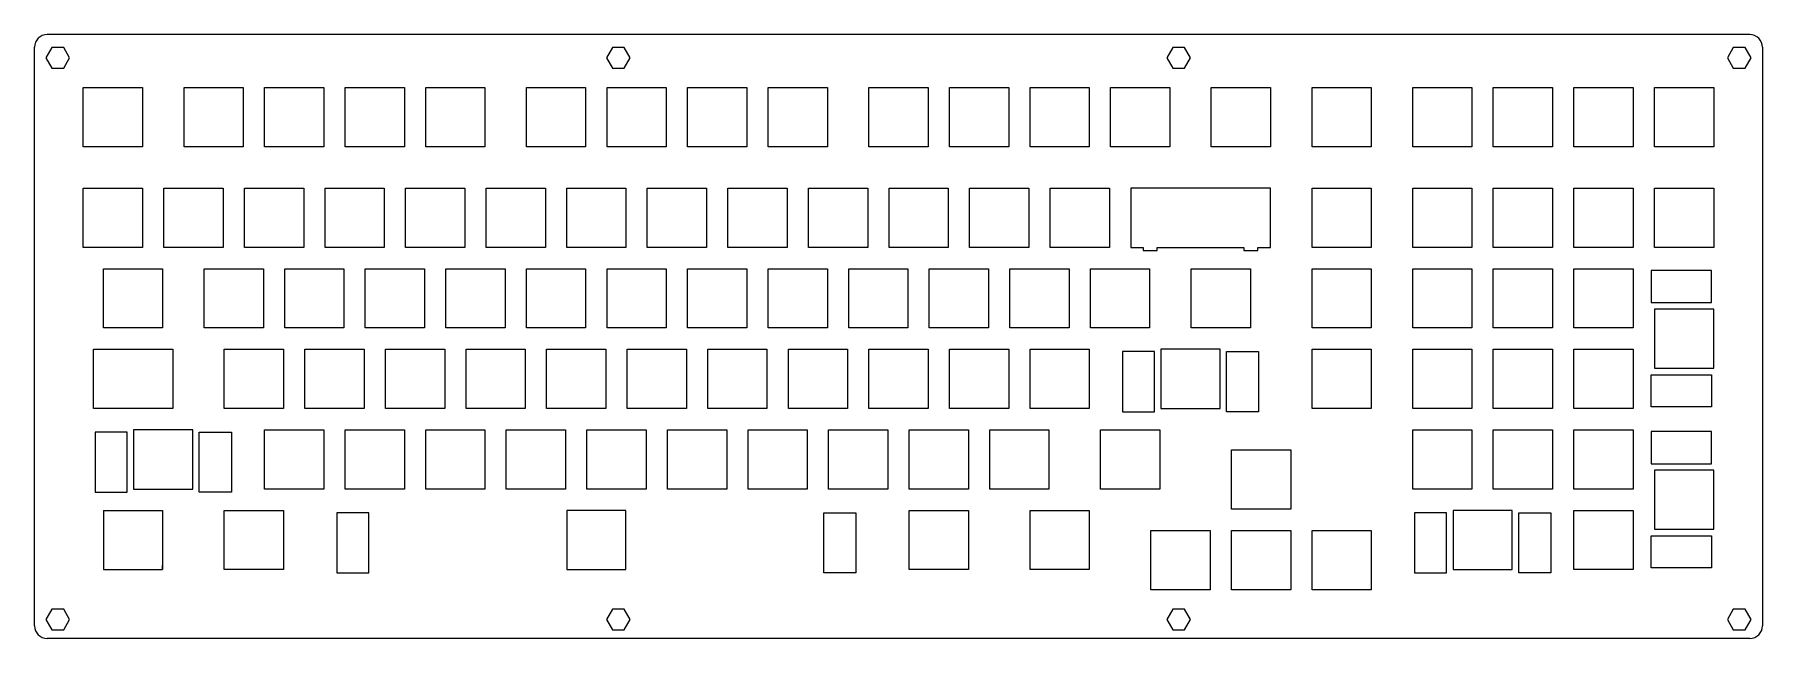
# Model space of a CAD drawing. Extents: x -73 to 335, y -42 to 100.
import ezdxf

# ---------------------------------------------------------------- set-up
doc = ezdxf.new("R2010")
doc.units = 0
doc.header["$MEASUREMENT"] = 0

msp = doc.modelspace()

# ---------------------------------------------------------------- linework, layer by layer
at = {"linetype": 'Continuous'}
for p, q in [((332.03, 100.45), (-70.5, 100.45)), ((322.95, 44.64), (308.75, 44.64)), ((308.75, 44.64), (308.75, 37.06)), ((322.95, 37.06), (322.95, 44.64)), ((308.75, 37.06), (322.95, 37.06)), ((323.5, 35.54), (309.5, 35.54)), ((191.3, 25.46), (183.72, 25.46)), ((183.72, 25.46), (183.72, 11.26)), ((191.3, 11.26), (191.3, 25.46)), ((192.82, 26.01), (192.82, 12.01)), ((183.72, 11.26), (191.3, 11.26)), ((-51.59, 6.41), (-59.17, 6.41)), ((-59.17, 6.41), (-59.17, -7.79)), ((-51.59, -7.79), (-51.59, 6.41)), ((-50.07, 6.96), (-50.07, -7.04)), ((322.95, 6.54), (308.75, 6.54)), ((308.75, 6.54), (308.75, -1.04)), ((322.95, -1.04), (322.95, 6.54)), ((308.75, -1.04), (322.95, -1.04)), ((323.5, -2.56), (309.5, -2.56)), ((-59.17, -7.79), (-51.59, -7.79)), ((-57.21, -12.09), (-57.21, -26.09)), ((261.88, -12.09), (261.88, -26.09)), ((260.35, -12.64), (252.78, -12.64)), ((252.78, -12.64), (252.78, -26.84)), ((260.35, -26.84), (260.35, -12.64)), ((252.78, -26.84), (260.35, -26.84))]:
    msp.add_line(p, q, dxfattribs=at)
at = {"color": 0}
for p, q in [((-73.5, -39.38), (-73.5, 97.45)), ((335.03, 97.45), (335.03, -39.38)), ((-61.97, 87.93), (-47.97, 87.93)), ((-61.97, 73.93), (-61.97, 87.93)), ((-47.97, 87.93), (-47.97, 73.93)), ((-38.16, 87.93), (-24.16, 87.93)), ((-38.16, 73.93), (-38.16, 87.93)), ((-24.16, 87.93), (-24.16, 73.93)), ((-19.11, 87.93), (-5.11, 87.93)), ((-19.11, 73.93), (-19.11, 87.93)), ((-5.11, 87.93), (-5.11, 73.93)), ((-0.06, 87.93), (13.94, 87.93)), ((-0.06, 73.93), (-0.06, 87.93)), ((13.94, 87.93), (13.94, 73.93)), ((18.99, 87.93), (32.99, 87.93)), ((18.99, 73.93), (18.99, 87.93)), ((32.99, 87.93), (32.99, 73.93)), ((42.8, 87.93), (56.8, 87.93)), ((42.8, 73.93), (42.8, 87.93)), ((56.8, 87.93), (56.8, 73.93)), ((61.85, 87.93), (75.85, 87.93)), ((61.85, 73.93), (61.85, 87.93)), ((75.85, 87.93), (75.85, 73.93)), ((80.9, 87.93), (94.9, 87.93)), ((80.9, 73.93), (80.9, 87.93)), ((94.9, 87.93), (94.9, 73.93)), ((99.95, 87.93), (113.95, 87.93)), ((99.95, 73.93), (99.95, 87.93)), ((113.95, 87.93), (113.95, 73.93)), ((123.77, 87.93), (137.77, 87.93)), ((123.77, 73.93), (123.77, 87.93)), ((137.77, 87.93), (137.77, 73.93)), ((142.82, 87.93), (156.82, 87.93)), ((142.82, 73.93), (142.82, 87.93)), ((156.82, 87.93), (156.82, 73.93)), ((161.87, 87.93), (175.87, 87.93)), ((161.87, 73.93), (161.87, 87.93)), ((175.87, 87.93), (175.87, 73.93)), ((180.91, 87.93), (194.92, 87.93)), ((180.91, 73.93), (180.91, 87.93)), ((194.92, 87.93), (194.92, 73.93)), ((204.73, 87.93), (218.73, 87.93)), ((204.73, 73.93), (204.73, 87.93)), ((218.73, 87.93), (218.73, 73.93)), ((228.54, 87.93), (242.54, 87.93)), ((228.54, 73.93), (228.54, 87.93)), ((242.54, 87.93), (242.54, 73.93)), ((252.35, 87.93), (266.35, 87.93)), ((252.35, 73.93), (252.35, 87.93)), ((266.35, 87.93), (266.35, 73.93)), ((271.4, 87.93), (285.4, 87.93)), ((271.4, 73.93), (271.4, 87.93)), ((285.4, 87.93), (285.4, 73.93)), ((290.45, 87.93), (304.45, 87.93)), ((290.45, 73.93), (290.45, 87.93)), ((304.45, 87.93), (304.45, 73.93)), ((309.5, 87.93), (323.5, 87.93)), ((309.5, 73.93), (309.5, 87.93)), ((323.5, 87.93), (323.5, 73.93)), ((-47.97, 73.93), (-61.97, 73.93)), ((-24.16, 73.93), (-38.16, 73.93)), ((-5.11, 73.93), (-19.11, 73.93)), ((13.94, 73.93), (-0.06, 73.93)), ((32.99, 73.93), (18.99, 73.93)), ((56.8, 73.93), (42.8, 73.93)), ((75.85, 73.93), (61.85, 73.93)), ((94.9, 73.93), (80.9, 73.93)), ((113.95, 73.93), (99.95, 73.93)), ((137.77, 73.93), (123.77, 73.93)), ((156.82, 73.93), (142.82, 73.93)), ((175.87, 73.93), (161.87, 73.93)), ((194.92, 73.93), (180.91, 73.93)), ((218.73, 73.93), (204.73, 73.93)), ((242.54, 73.93), (228.54, 73.93)), ((266.35, 73.93), (252.35, 73.93)), ((285.4, 73.93), (271.4, 73.93)), ((304.45, 73.93), (290.45, 73.93)), ((323.5, 73.93), (309.5, 73.93)), ((-61.97, 64.11), (-47.97, 64.11)), ((-61.97, 50.11), (-61.97, 64.11)), ((-47.97, 64.11), (-47.97, 50.11)), ((-42.92, 64.11), (-28.92, 64.11)), ((-42.92, 50.11), (-42.92, 64.11)), ((-28.92, 64.11), (-28.92, 50.11)), ((-23.87, 64.11), (-9.87, 64.11)), ((-23.87, 50.11), (-23.87, 64.11)), ((-9.87, 64.11), (-9.87, 50.11)), ((-4.82, 64.11), (9.18, 64.11)), ((-4.82, 50.11), (-4.82, 64.11)), ((9.18, 64.11), (9.18, 50.11)), ((14.23, 64.11), (28.23, 64.11)), ((14.23, 50.11), (14.23, 64.11)), ((28.23, 64.11), (28.23, 50.11)), ((33.28, 64.11), (47.28, 64.11)), ((33.28, 50.11), (33.28, 64.11)), ((47.28, 64.11), (47.28, 50.11)), ((52.33, 64.11), (66.33, 64.11)), ((52.33, 50.11), (52.33, 64.11)), ((66.33, 64.11), (66.33, 50.11)), ((71.38, 64.11), (85.38, 64.11)), ((71.38, 50.11), (71.38, 64.11)), ((85.38, 64.11), (85.38, 50.11)), ((90.43, 64.11), (104.43, 64.11)), ((90.43, 50.11), (90.43, 64.11)), ((104.43, 64.11), (104.43, 50.11)), ((109.48, 64.11), (123.48, 64.11)), ((109.48, 50.11), (109.48, 64.11)), ((123.48, 64.11), (123.48, 50.11)), ((128.53, 64.11), (142.53, 64.11)), ((128.53, 50.11), (128.53, 64.11)), ((142.53, 64.11), (142.53, 50.11)), ((147.58, 64.11), (161.58, 64.11)), ((147.58, 50.11), (147.58, 64.11)), ((161.58, 64.11), (161.58, 50.11)), ((166.63, 64.11), (180.63, 64.11)), ((166.63, 50.11), (166.63, 64.11)), ((180.63, 64.11), (180.63, 50.11)), ((185.68, 64.11), (185.68, 50.11)), ((218.73, 64.11), (185.68, 64.11)), ((218.73, 50.11), (218.73, 64.11)), ((228.54, 64.11), (242.54, 64.11)), ((228.54, 50.11), (228.54, 64.11)), ((242.54, 64.11), (242.54, 50.11)), ((252.35, 64.11), (266.35, 64.11)), ((252.35, 50.11), (252.35, 64.11)), ((266.35, 64.11), (266.35, 50.11)), ((271.4, 64.11), (285.4, 64.11)), ((271.4, 50.11), (271.4, 64.11)), ((285.4, 64.11), (285.4, 50.11)), ((290.45, 64.11), (304.45, 64.11)), ((290.45, 50.11), (290.45, 64.11)), ((304.45, 64.11), (304.45, 50.11)), ((309.5, 64.11), (323.5, 64.11)), ((309.5, 50.11), (309.5, 64.11)), ((323.5, 64.11), (323.5, 50.11)), ((-47.97, 50.11), (-61.97, 50.11)), ((-28.92, 50.11), (-42.92, 50.11)), ((-9.87, 50.11), (-23.87, 50.11)), ((9.18, 50.11), (-4.82, 50.11)), ((28.23, 50.11), (14.23, 50.11)), ((47.28, 50.11), (33.28, 50.11)), ((66.33, 50.11), (52.33, 50.11)), ((85.38, 50.11), (71.38, 50.11)), ((104.43, 50.11), (90.43, 50.11)), ((123.48, 50.11), (109.48, 50.11)), ((142.53, 50.11), (128.53, 50.11)), ((161.58, 50.11), (147.58, 50.11)), ((180.63, 50.11), (166.63, 50.11)), ((185.68, 50.11), (188.65, 50.11)), ((188.65, 50.11), (188.65, 49.36)), ((188.65, 49.36), (191.95, 49.36)), ((191.95, 49.36), (191.95, 50.11)), ((191.95, 50.11), (212.45, 50.11)), ((212.45, 50.11), (212.45, 49.36)), ((212.45, 49.36), (215.75, 49.36)), ((215.75, 49.36), (215.75, 50.11)), ((215.75, 50.11), (218.73, 50.11)), ((242.54, 50.11), (228.54, 50.11)), ((266.35, 50.11), (252.35, 50.11)), ((285.4, 50.11), (271.4, 50.11)), ((304.45, 50.11), (290.45, 50.11)), ((323.5, 50.11), (309.5, 50.11)), ((-57.21, 45.06), (-43.21, 45.06)), ((-57.21, 31.06), (-57.21, 45.06)), ((-43.21, 45.06), (-43.21, 31.06)), ((-33.4, 45.06), (-19.4, 45.06)), ((-33.4, 31.06), (-33.4, 45.06)), ((-19.4, 45.06), (-19.4, 31.06)), ((-14.35, 45.06), (-0.35, 45.06)), ((-14.35, 31.06), (-14.35, 45.06)), ((-0.35, 45.06), (-0.35, 31.06)), ((4.7, 45.06), (18.7, 45.06)), ((4.7, 31.06), (4.7, 45.06)), ((18.7, 45.06), (18.7, 31.06)), ((23.75, 45.06), (37.75, 45.06)), ((23.75, 31.06), (23.75, 45.06)), ((37.75, 45.06), (37.75, 31.06)), ((42.8, 45.06), (56.8, 45.06)), ((42.8, 31.06), (42.8, 45.06)), ((56.8, 45.06), (56.8, 31.06)), ((61.85, 45.06), (75.85, 45.06)), ((61.85, 31.06), (61.85, 45.06)), ((75.85, 45.06), (75.85, 31.06)), ((80.9, 45.06), (94.9, 45.06)), ((80.9, 31.06), (80.9, 45.06)), ((94.9, 45.06), (94.9, 31.06)), ((99.95, 45.06), (113.95, 45.06)), ((99.95, 31.06), (99.95, 45.06)), ((113.95, 45.06), (113.95, 31.06)), ((119, 45.06), (133, 45.06)), ((119, 31.06), (119, 45.06)), ((133, 45.06), (133, 31.06)), ((138.05, 45.06), (152.05, 45.06)), ((138.05, 31.06), (138.05, 45.06)), ((152.05, 45.06), (152.05, 31.06)), ((157.1, 45.06), (171.1, 45.06)), ((157.1, 31.06), (157.1, 45.06)), ((171.1, 45.06), (171.1, 31.06)), ((176.15, 45.06), (190.15, 45.06)), ((176.15, 31.06), (176.15, 45.06)), ((190.15, 45.06), (190.15, 31.06)), ((199.97, 45.06), (213.97, 45.06)), ((199.97, 31.06), (199.97, 45.06)), ((213.97, 45.06), (213.97, 31.06)), ((228.54, 45.06), (242.54, 45.06)), ((228.54, 31.06), (228.54, 45.06)), ((242.54, 45.06), (242.54, 31.06)), ((252.35, 45.06), (266.35, 45.06)), ((252.35, 31.06), (252.35, 45.06)), ((266.35, 45.06), (266.35, 31.06)), ((271.4, 45.06), (285.4, 45.06)), ((271.4, 31.06), (271.4, 45.06)), ((285.4, 45.06), (285.4, 31.06)), ((290.45, 45.06), (304.45, 45.06)), ((290.45, 31.06), (290.45, 45.06)), ((304.45, 45.06), (304.45, 31.06)), ((309.5, 35.54), (309.5, 21.54)), ((323.5, 21.54), (323.5, 35.54)), ((-43.21, 31.06), (-57.21, 31.06)), ((-19.4, 31.06), (-33.4, 31.06)), ((-0.35, 31.06), (-14.35, 31.06)), ((18.7, 31.06), (4.7, 31.06)), ((37.75, 31.06), (23.75, 31.06)), ((56.8, 31.06), (42.8, 31.06)), ((75.85, 31.06), (61.85, 31.06)), ((94.9, 31.06), (80.9, 31.06)), ((113.95, 31.06), (99.95, 31.06)), ((133, 31.06), (119, 31.06)), ((152.05, 31.06), (138.05, 31.06)), ((171.1, 31.06), (157.1, 31.06)), ((190.15, 31.06), (176.15, 31.06)), ((213.97, 31.06), (199.97, 31.06)), ((242.54, 31.06), (228.54, 31.06)), ((266.35, 31.06), (252.35, 31.06)), ((285.4, 31.06), (271.4, 31.06)), ((304.45, 31.06), (290.45, 31.06)), ((-59.59, 26.01), (-40.83, 26.01)), ((-59.59, 12.01), (-59.59, 26.01)), ((-40.83, 26.01), (-40.83, 12.01)), ((-28.63, 26.01), (-14.63, 26.01)), ((-28.63, 12.01), (-28.63, 26.01)), ((-14.63, 26.01), (-14.63, 12.01)), ((-9.58, 26.01), (4.42, 26.01)), ((-9.58, 12.01), (-9.58, 26.01)), ((4.42, 26.01), (4.42, 12.01)), ((9.47, 26.01), (23.47, 26.01)), ((9.47, 12.01), (9.47, 26.01)), ((23.47, 26.01), (23.47, 12.01)), ((28.52, 26.01), (42.52, 26.01)), ((28.52, 12.01), (28.52, 26.01)), ((42.52, 26.01), (42.52, 12.01)), ((47.57, 26.01), (61.57, 26.01)), ((47.57, 12.01), (47.57, 26.01)), ((61.57, 26.01), (61.57, 12.01)), ((66.62, 26.01), (80.62, 26.01)), ((66.62, 12.01), (66.62, 26.01)), ((80.62, 26.01), (80.62, 12.01)), ((85.67, 26.01), (99.67, 26.01)), ((85.67, 12.01), (85.67, 26.01)), ((99.67, 26.01), (99.67, 12.01)), ((104.72, 26.01), (118.72, 26.01)), ((104.72, 12.01), (104.72, 26.01)), ((118.72, 26.01), (118.72, 12.01)), ((123.77, 26.01), (137.77, 26.01)), ((123.77, 12.01), (123.77, 26.01)), ((137.77, 26.01), (137.77, 12.01)), ((142.82, 26.01), (156.82, 26.01)), ((142.82, 12.01), (142.82, 26.01)), ((156.82, 26.01), (156.82, 12.01)), ((161.87, 26.01), (175.87, 26.01)), ((161.87, 12.01), (161.87, 26.01)), ((175.87, 26.01), (175.87, 12.01)), ((206.82, 26.01), (192.82, 26.01)), ((206.82, 12.01), (206.82, 26.01)), ((228.54, 26.01), (242.54, 26.01)), ((228.54, 12.01), (228.54, 26.01)), ((242.54, 26.01), (242.54, 12.01)), ((252.35, 26.01), (266.35, 26.01)), ((252.35, 12.01), (252.35, 26.01)), ((266.35, 26.01), (266.35, 12.01)), ((271.4, 26.01), (285.4, 26.01)), ((271.4, 12.01), (271.4, 26.01)), ((285.4, 26.01), (285.4, 12.01)), ((290.45, 26.01), (304.45, 26.01)), ((290.45, 12.01), (290.45, 26.01)), ((304.45, 26.01), (304.45, 12.01)), ((309.5, 21.54), (323.5, 21.54)), ((-40.83, 12.01), (-59.59, 12.01)), ((-14.63, 12.01), (-28.63, 12.01)), ((4.42, 12.01), (-9.58, 12.01)), ((23.47, 12.01), (9.47, 12.01)), ((42.52, 12.01), (28.52, 12.01)), ((61.57, 12.01), (47.57, 12.01)), ((80.62, 12.01), (66.62, 12.01)), ((99.67, 12.01), (85.67, 12.01)), ((118.72, 12.01), (104.72, 12.01)), ((137.77, 12.01), (123.77, 12.01)), ((156.82, 12.01), (142.82, 12.01)), ((175.87, 12.01), (161.87, 12.01)), ((192.82, 12.01), (206.82, 12.01)), ((242.54, 12.01), (228.54, 12.01)), ((266.35, 12.01), (252.35, 12.01)), ((285.4, 12.01), (271.4, 12.01)), ((304.45, 12.01), (290.45, 12.01)), ((-36.07, 6.96), (-50.07, 6.96)), ((-36.07, -7.04), (-36.07, 6.96)), ((-19.11, 6.96), (-5.11, 6.96)), ((-19.11, -7.04), (-19.11, 6.96)), ((-5.11, 6.96), (-5.11, -7.04)), ((-0.06, 6.96), (13.94, 6.96)), ((-0.06, -7.04), (-0.06, 6.96)), ((13.94, 6.96), (13.94, -7.04)), ((18.99, 6.96), (32.99, 6.96)), ((18.99, -7.04), (18.99, 6.96)), ((32.99, 6.96), (32.99, -7.04)), ((38.04, 6.96), (52.04, 6.96)), ((38.04, -7.04), (38.04, 6.96)), ((52.04, 6.96), (52.04, -7.04)), ((57.09, 6.96), (71.09, 6.96)), ((57.09, -7.04), (57.09, 6.96)), ((71.09, 6.96), (71.09, -7.04)), ((76.14, 6.96), (90.14, 6.96)), ((76.14, -7.04), (76.14, 6.96)), ((90.14, 6.96), (90.14, -7.04)), ((95.19, 6.96), (109.19, 6.96)), ((95.19, -7.04), (95.19, 6.96)), ((109.19, 6.96), (109.19, -7.04)), ((114.24, 6.96), (128.24, 6.96)), ((114.24, -7.04), (114.24, 6.96)), ((128.24, 6.96), (128.24, -7.04)), ((133.29, 6.96), (147.29, 6.96)), ((133.29, -7.04), (133.29, 6.96)), ((147.29, 6.96), (147.29, -7.04)), ((152.34, 6.96), (166.34, 6.96)), ((152.34, -7.04), (152.34, 6.96)), ((166.34, 6.96), (166.34, -7.04)), ((178.53, 6.96), (192.53, 6.96)), ((178.53, -7.04), (178.53, 6.96)), ((192.53, 6.96), (192.53, -7.04)), ((252.35, 6.96), (266.35, 6.96)), ((252.35, -7.04), (252.35, 6.96)), ((266.35, 6.96), (266.35, -7.04)), ((271.4, 6.96), (285.4, 6.96)), ((271.4, -7.04), (271.4, 6.96)), ((285.4, 6.96), (285.4, -7.04)), ((290.45, 6.96), (304.45, 6.96)), ((290.45, -7.04), (290.45, 6.96)), ((304.45, 6.96), (304.45, -7.04)), ((209.49, 2.2), (223.49, 2.2)), ((209.49, -11.8), (209.49, 2.2)), ((223.49, 2.2), (223.49, -11.8)), ((309.5, -2.56), (309.5, -16.56)), ((323.5, -16.56), (323.5, -2.56)), ((-50.07, -7.04), (-36.07, -7.04)), ((-5.11, -7.04), (-19.11, -7.04)), ((13.94, -7.04), (-0.06, -7.04)), ((32.99, -7.04), (18.99, -7.04)), ((52.04, -7.04), (38.04, -7.04)), ((71.09, -7.04), (57.09, -7.04)), ((90.14, -7.04), (76.14, -7.04)), ((109.19, -7.04), (95.19, -7.04)), ((128.24, -7.04), (114.24, -7.04)), ((147.29, -7.04), (133.29, -7.04)), ((166.34, -7.04), (152.34, -7.04)), ((192.53, -7.04), (178.53, -7.04)), ((266.35, -7.04), (252.35, -7.04)), ((285.4, -7.04), (271.4, -7.04)), ((304.45, -7.04), (290.45, -7.04)), ((-57.21, -12.09), (-43.21, -12.09)), ((-43.21, -12.09), (-43.21, -26.09)), ((-28.63, -12.09), (-14.63, -12.09)), ((-28.63, -26.09), (-28.63, -12.09)), ((-14.63, -12.09), (-14.63, -26.09)), ((52.33, -12.09), (52.33, -26.09)), ((66.33, -12.09), (52.33, -12.09)), ((66.33, -26.09), (66.33, -12.09)), ((133.29, -12.09), (147.29, -12.09)), ((133.29, -26.09), (133.29, -12.09)), ((147.29, -12.09), (147.29, -26.09)), ((161.87, -12.09), (175.87, -12.09)), ((161.87, -26.09), (161.87, -12.09)), ((175.87, -12.09), (175.87, -26.09)), ((223.49, -11.8), (209.49, -11.8)), ((275.88, -12.09), (261.88, -12.09)), ((275.88, -26.09), (275.88, -12.09)), ((290.45, -12.09), (304.45, -12.09)), ((290.45, -26.09), (290.45, -12.09)), ((304.45, -12.09), (304.45, -26.09)), ((260.35, -16.79), (260.35, -13.56)), ((190.44, -16.85), (204.44, -16.85)), ((190.44, -30.85), (190.44, -16.85)), ((204.44, -16.85), (204.44, -30.85)), ((209.49, -16.85), (223.49, -16.85)), ((209.49, -30.85), (209.49, -16.85)), ((223.49, -16.85), (223.49, -30.85)), ((228.54, -16.85), (242.54, -16.85)), ((228.54, -30.85), (228.54, -16.85)), ((242.54, -16.85), (242.54, -30.85)), ((309.5, -16.56), (323.5, -16.56)), ((260.35, -25.86), (260.35, -21.39)), ((-57.21, -26.09), (-43.21, -26.09)), ((-43.21, -26.09), (-43.21, -25.09)), ((-14.63, -26.09), (-28.63, -26.09)), ((52.33, -26.09), (66.33, -26.09)), ((147.29, -26.09), (133.29, -26.09)), ((175.87, -26.09), (161.87, -26.09)), ((261.88, -26.09), (275.88, -26.09)), ((304.45, -26.09), (290.45, -26.09)), ((204.44, -30.85), (190.44, -30.85)), ((223.49, -30.85), (209.49, -30.85)), ((242.54, -30.85), (228.54, -30.85)), ((332.03, -42.38), (-70.5, -42.38))]:
    msp.add_line(p, q, dxfattribs=at)
at = {"linetype": 'Continuous'}
for points in [[(-69.4, 97.38), (-70.8, 94.95), (-69.4, 92.53), (-66.6, 92.53), (-65.2, 94.95), (-66.6, 97.38)], [(63.11, 97.38), (61.71, 94.95), (63.11, 92.53), (65.91, 92.53), (67.31, 94.95), (65.91, 97.38)], [(195.62, 97.38), (194.22, 94.95), (195.62, 92.53), (198.42, 92.53), (199.82, 94.95), (198.42, 97.38)], [(328.13, 97.38), (326.73, 94.95), (328.13, 92.53), (330.93, 92.53), (332.33, 94.95), (330.93, 97.38)], [(208.35, 25.46), (215.92, 25.46), (215.92, 11.26), (208.35, 11.26)], [(322.95, 20.01), (322.95, 12.44), (308.75, 12.44), (308.75, 20.01)], [(-34.54, 6.41), (-26.97, 6.41), (-26.97, -7.79), (-34.54, -7.79)], [(5.55, -12.64), (-2.02, -12.64), (-2.02, -26.84), (5.55, -26.84)], [(113.1, -12.64), (120.68, -12.64), (120.68, -26.84), (113.1, -26.84)], [(277.4, -12.64), (284.98, -12.64), (284.98, -26.84), (277.4, -26.84)], [(322.95, -18.09), (322.95, -25.66), (308.75, -25.66), (308.75, -18.09)], [(-69.4, -35.45), (-70.8, -37.88), (-69.4, -40.3), (-66.6, -40.3), (-65.2, -37.88), (-66.6, -35.45)], [(63.11, -35.45), (61.71, -37.88), (63.11, -40.3), (65.91, -40.3), (67.31, -37.88), (65.91, -35.45)], [(195.62, -35.45), (194.22, -37.88), (195.62, -40.3), (198.42, -40.3), (199.82, -37.88), (198.42, -35.45)], [(328.13, -35.45), (326.73, -37.88), (328.13, -40.3), (330.93, -40.3), (332.33, -37.88), (330.93, -35.45)]]:
    msp.add_lwpolyline(points, close=True, dxfattribs=at)
at = {"color": 0}
for centre, start, end in [((-70.5, 97.45), 90, 180), ((-70.5, -39.38), 180, 270), ((332.03, -39.38), 270, 0)]:
    msp.add_arc(centre, 3, start, end, dxfattribs=at)
at = {"linetype": 'Continuous'}
msp.add_arc((332.03, 97.45), 3, 0, 90.0007, dxfattribs=at)

doc.saveas('drawing.dxf')
